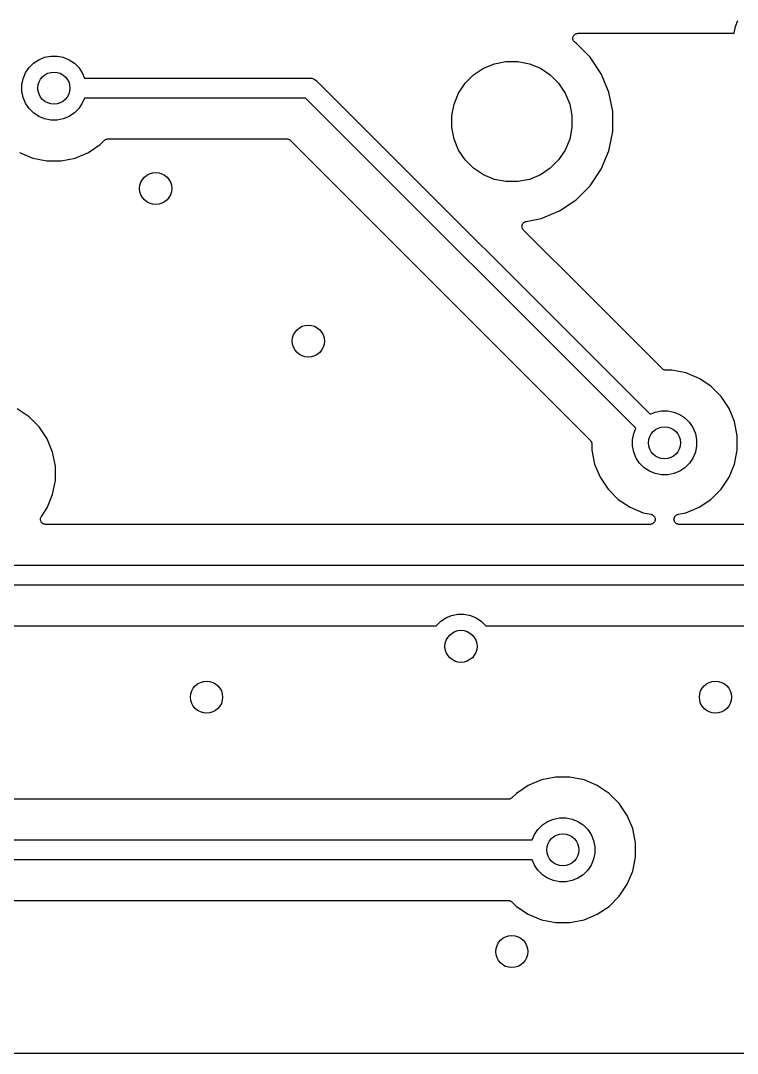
# Model space of a CAD drawing. Extents: x 1 to 139, y -76 to -1.
# Drawn here: x 26.89 to 35.83, y -75.56 to -62.68 of the extents above; entities that cross this region are included whole.
import ezdxf

# ---------------------------------------------------------------- set-up
doc = ezdxf.new("R2010")
doc.units = 0
doc.header["$MEASUREMENT"] = 0
doc.layers.add('BLACK', color=7, linetype='CONTINUOUS')

msp = doc.modelspace()

# ---------------------------------------------------------------- linework, layer by layer
at = {"layer": 'BLACK', "linetype": 'CONTINUOUS'}
for p, q in [((35.795, -62.8256), (35.8104, -62.7483)), ((35.8104, -62.7483), (35.8405, -62.6755)), ((33.7812, -62.8961), (33.7819, -62.8897)), ((33.7812, -62.8962), (33.7812, -62.8961)), ((33.7812, -62.8963), (33.7812, -62.8962)), ((33.7817, -62.9021), (33.7812, -62.8963)), ((33.7819, -62.8897), (33.7825, -62.8839)), ((33.7825, -62.8838), (33.7844, -62.8777)), ((33.7825, -62.8839), (33.7825, -62.8838)), ((33.7825, -62.8839), (33.7825, -62.8839)), ((33.7844, -62.8777), (33.7862, -62.8721)), ((33.7862, -62.8719), (33.7892, -62.8665)), ((33.7862, -62.872), (33.7862, -62.8719)), ((33.7862, -62.8721), (33.7862, -62.872)), ((33.7892, -62.8665), (33.7921, -62.8612)), ((33.7921, -62.8612), (33.7921, -62.8611)), ((33.7921, -62.8611), (33.7922, -62.8611)), ((33.7922, -62.8611), (33.7961, -62.8563)), ((33.7961, -62.8563), (33.8, -62.8516)), ((33.8, -62.8516), (33.8001, -62.8515)), ((33.8, -62.8516), (33.8, -62.8516)), ((33.8001, -62.8515), (33.8049, -62.8476)), ((33.8049, -62.8476), (33.8096, -62.8438)), ((33.8096, -62.8438), (33.8097, -62.8437)), ((33.8096, -62.8438), (33.8096, -62.8438)), ((33.8097, -62.8437), (33.8151, -62.8408)), ((33.8151, -62.8408), (33.8205, -62.838)), ((33.8205, -62.838), (33.8206, -62.838)), ((33.8206, -62.838), (33.8207, -62.8379)), ((33.8207, -62.8379), (33.8265, -62.8362)), ((33.8265, -62.8362), (33.8324, -62.8344)), ((33.8324, -62.8344), (33.8325, -62.8344)), ((33.8325, -62.8344), (33.8385, -62.8338)), ((33.8325, -62.8344), (33.8325, -62.8344)), ((33.8385, -62.8338), (33.8447, -62.8332)), ((33.8447, -62.8332), (35.795, -62.8332)), ((35.795, -62.8332), (35.795, -62.8256)), ((33.7823, -62.9084), (33.7817, -62.9021)), ((33.7823, -62.9085), (33.7823, -62.9084)), ((33.7823, -62.9086), (33.7823, -62.9085)), ((33.784, -62.9144), (33.7823, -62.9086)), ((33.7858, -62.9203), (33.784, -62.9144)), ((33.7858, -62.9204), (33.7858, -62.9203)), ((33.7858, -62.9205), (33.7858, -62.9204)), ((33.7887, -62.9259), (33.7858, -62.9205)), ((33.7915, -62.9313), (33.7887, -62.9259)), ((33.7915, -62.9314), (33.7915, -62.9313)), ((33.7916, -62.9315), (33.7915, -62.9314)), ((33.7955, -62.9363), (33.7916, -62.9315)), ((33.7992, -62.941), (33.7955, -62.9363)), ((33.7993, -62.9411), (33.7992, -62.941)), ((33.8039, -62.9449), (33.7993, -62.9411)), ((33.7993, -62.9411), (33.7993, -62.9411)), ((33.8087, -62.949), (33.8039, -62.9449)), ((33.8088, -62.9491), (33.8087, -62.949)), ((33.8094, -62.9495), (33.8088, -62.9491)), ((33.8088, -62.9491), (33.8088, -62.9491)), ((33.8088, -62.9491), (33.8088, -62.9491)), ((33.8219, -62.9578), (33.8094, -62.9495)), ((33.9972, -63.1331), (33.8219, -62.9578)), ((27.1155, -63.1625), (27.1883, -63.1324)), ((27.1883, -63.1324), (27.2656, -63.117)), ((27.2656, -63.117), (27.3444, -63.117)), ((27.3444, -63.117), (27.4217, -63.1324)), ((27.4217, -63.1324), (27.4945, -63.1625)), ((34.1348, -63.3391), (33.9972, -63.1331)), ((26.9505, -63.3275), (26.9943, -63.262)), ((26.9943, -63.262), (27.05, -63.2063)), ((27.05, -63.2063), (27.1155, -63.1625)), ((27.4945, -63.1625), (27.56, -63.2063)), ((27.56, -63.2063), (27.6157, -63.262)), ((27.6157, -63.262), (27.6595, -63.3275)), ((32.5419, -63.3524), (32.6647, -63.2704)), ((32.6647, -63.2704), (32.8012, -63.2138)), ((32.8012, -63.2138), (32.9461, -63.185)), ((32.9461, -63.185), (33.0939, -63.185)), ((33.0939, -63.185), (33.2388, -63.2138)), ((33.2388, -63.2138), (33.3753, -63.2704)), ((33.3753, -63.2704), (33.4981, -63.3524)), ((26.905, -63.4776), (26.9204, -63.4003)), ((26.9204, -63.4003), (26.9505, -63.3275)), ((27.6595, -63.3275), (27.6862, -63.392)), ((27.6862, -63.392), (30.4909, -63.392)), ((30.4909, -63.392), (30.497, -63.3914)), ((30.497, -63.3914), (30.5031, -63.392)), ((30.5031, -63.392), (30.5031, -63.392)), ((30.5031, -63.392), (30.5215, -63.3938)), ((30.5215, -63.3938), (30.5451, -63.401)), ((30.5451, -63.401), (30.5668, -63.4126)), ((30.5668, -63.4126), (30.5858, -63.4282)), ((32.4374, -63.4569), (32.5419, -63.3524)), ((33.4981, -63.3524), (33.6026, -63.4569)), ((34.2297, -63.5681), (34.1348, -63.3391)), ((26.905, -63.5564), (26.905, -63.4776)), ((30.5858, -63.4282), (30.5897, -63.433)), ((30.5897, -63.433), (34.7439, -67.5871)), ((32.3554, -63.5797), (32.4374, -63.4569)), ((33.6026, -63.4569), (33.6846, -63.5797)), ((26.9204, -63.6337), (26.905, -63.5564)), ((26.9505, -63.7065), (26.9204, -63.6337)), ((27.6862, -63.642), (27.6595, -63.7065)), ((30.4452, -63.642), (27.6862, -63.642)), ((34.5671, -67.7639), (30.4452, -63.642)), ((32.2988, -63.7162), (32.3554, -63.5797)), ((33.6846, -63.5797), (33.7412, -63.7162)), ((34.278, -63.8111), (34.2297, -63.5681)), ((26.9943, -63.772), (26.9505, -63.7065)), ((27.05, -63.8277), (26.9943, -63.772)), ((27.6157, -63.772), (27.56, -63.8277)), ((27.6595, -63.7065), (27.6157, -63.772)), ((32.27, -63.8611), (32.2988, -63.7162)), ((33.7412, -63.7162), (33.77, -63.8611)), ((27.1155, -63.8715), (27.05, -63.8277)), ((27.1883, -63.9016), (27.1155, -63.8715)), ((27.2656, -63.917), (27.1883, -63.9016)), ((27.3444, -63.917), (27.2656, -63.917)), ((27.4217, -63.9016), (27.3444, -63.917)), ((27.4945, -63.8715), (27.4217, -63.9016)), ((27.56, -63.8277), (27.4945, -63.8715)), ((32.27, -64.0089), (32.27, -63.8611)), ((33.77, -63.8611), (33.77, -64.0089)), ((34.278, -64.0589), (34.278, -63.8111)), ((32.2988, -64.1538), (32.27, -64.0089)), ((33.77, -64.0089), (33.7412, -64.1538)), ((34.2297, -64.3019), (34.278, -64.0589)), ((27.8838, -64.2223), (27.9375, -64.1686)), ((27.9375, -64.1686), (27.9377, -64.1684)), ((27.9377, -64.1684), (27.9381, -64.168)), ((27.9377, -64.1684), (27.9377, -64.1684)), ((27.9377, -64.1684), (27.9377, -64.1684)), ((27.9381, -64.168), (27.9428, -64.1643)), ((27.9428, -64.1643), (27.9473, -64.1606)), ((27.9473, -64.1606), (27.9476, -64.1605)), ((27.9476, -64.1605), (27.9478, -64.1602)), ((27.9478, -64.1602), (27.953, -64.1576)), ((27.953, -64.1576), (27.9582, -64.1548)), ((27.9582, -64.1548), (27.9585, -64.1547)), ((27.9585, -64.1547), (27.9588, -64.1545)), ((27.9588, -64.1545), (27.9645, -64.1529)), ((27.9645, -64.1529), (27.9701, -64.1512)), ((27.9701, -64.1512), (27.9704, -64.1512)), ((27.9704, -64.1512), (27.9707, -64.1511)), ((27.9707, -64.1511), (27.9766, -64.1506)), ((27.9766, -64.1506), (27.9824, -64.15)), ((27.9824, -64.15), (30.2085, -64.15)), ((30.2085, -64.15), (30.2087, -64.15)), ((30.2087, -64.15), (30.2087, -64.15)), ((30.2087, -64.15), (30.2087, -64.15)), ((30.2087, -64.15), (30.2094, -64.15)), ((30.2094, -64.15), (30.2152, -64.1507)), ((30.2152, -64.1507), (30.2211, -64.1513)), ((30.2211, -64.1513), (30.2214, -64.1514)), ((30.2214, -64.1514), (30.2217, -64.1514)), ((30.2217, -64.1514), (30.2273, -64.1532)), ((30.2273, -64.1532), (30.2329, -64.1549)), ((30.2329, -64.1549), (30.2332, -64.155)), ((30.2332, -64.155), (30.2335, -64.1551)), ((30.2335, -64.1551), (30.2386, -64.1579)), ((30.2386, -64.1579), (30.2438, -64.1607)), ((30.2438, -64.1607), (30.2441, -64.1609)), ((30.2441, -64.1609), (30.2444, -64.1611)), ((30.2444, -64.1611), (30.2489, -64.1649)), ((30.2489, -64.1649), (30.2534, -64.1686)), ((30.2534, -64.1686), (33.9984, -67.9136)), ((32.3554, -64.2903), (32.2988, -64.1538)), ((33.7412, -64.1538), (33.6846, -64.2903)), ((27.7351, -64.3217), (27.8838, -64.2223)), ((32.4374, -64.4131), (32.3554, -64.2903)), ((33.6846, -64.2903), (33.6026, -64.4131)), ((34.1348, -64.5309), (34.2297, -64.3019)), ((26.8749, -64.3217), (27.0401, -64.3901)), ((27.0401, -64.3901), (27.2156, -64.425)), ((27.2156, -64.425), (27.3944, -64.425)), ((27.3944, -64.425), (27.5699, -64.3901)), ((27.5699, -64.3901), (27.7351, -64.3217)), ((32.5419, -64.5176), (32.4374, -64.4131)), ((33.6026, -64.4131), (33.4981, -64.5176)), ((32.6647, -64.5996), (32.5419, -64.5176)), ((33.4981, -64.5176), (33.3753, -64.5996)), ((33.9972, -64.7369), (34.1348, -64.5309)), ((32.8012, -64.6562), (32.6647, -64.5996)), ((32.9461, -64.685), (32.8012, -64.6562)), ((33.0939, -64.685), (32.9461, -64.685)), ((33.2388, -64.6562), (33.0939, -64.685)), ((33.3753, -64.5996), (33.2388, -64.6562)), ((33.8219, -64.9122), (33.9972, -64.7369)), ((33.6159, -65.0498), (33.8219, -64.9122)), ((33.3869, -65.1447), (33.6159, -65.0498)), ((33.1493, -65.2259), (33.1511, -65.2201)), ((33.1511, -65.2201), (33.1512, -65.22)), ((33.1512, -65.2199), (33.1541, -65.2146)), ((33.1512, -65.22), (33.1512, -65.2199)), ((33.1541, -65.2146), (33.157, -65.2092)), ((33.157, -65.2092), (33.1571, -65.2091)), ((33.1571, -65.209), (33.1611, -65.2043)), ((33.1571, -65.2091), (33.1571, -65.209)), ((33.1611, -65.2043), (33.1649, -65.1996)), ((33.1649, -65.1996), (33.165, -65.1996)), ((33.165, -65.1996), (33.1651, -65.1994)), ((33.1651, -65.1994), (33.1698, -65.1956)), ((33.1698, -65.1956), (33.1745, -65.1918)), ((33.1745, -65.1918), (33.1746, -65.1917)), ((33.1746, -65.1917), (33.1747, -65.1916)), ((33.1747, -65.1916), (33.18, -65.1889)), ((33.18, -65.1889), (33.1854, -65.186)), ((33.1854, -65.186), (33.1856, -65.1859)), ((33.1856, -65.1859), (33.1857, -65.1859)), ((33.1857, -65.1859), (33.1914, -65.1842)), ((33.1914, -65.1842), (33.1973, -65.1824)), ((33.1973, -65.1824), (33.3869, -65.1447)), ((33.1462, -65.244), (33.1468, -65.2379)), ((33.1462, -65.2441), (33.1462, -65.244)), ((33.1462, -65.2443), (33.1462, -65.2441)), ((33.1467, -65.2502), (33.1462, -65.2443)), ((33.1472, -65.2563), (33.1467, -65.2502)), ((33.1468, -65.2379), (33.1474, -65.2319)), ((33.1473, -65.2565), (33.1472, -65.2563)), ((33.1473, -65.2566), (33.1473, -65.2565)), ((33.149, -65.2623), (33.1473, -65.2566)), ((33.1474, -65.2319), (33.1475, -65.2318)), ((33.1475, -65.2317), (33.1493, -65.2259)), ((33.1475, -65.2318), (33.1475, -65.2317)), ((33.1507, -65.2682), (33.149, -65.2623)), ((33.1508, -65.2684), (33.1507, -65.2682)), ((33.1508, -65.2685), (33.1508, -65.2684)), ((33.1536, -65.2738), (33.1508, -65.2685)), ((33.1564, -65.2792), (33.1536, -65.2738)), ((33.1565, -65.2794), (33.1564, -65.2792)), ((33.1566, -65.2795), (33.1565, -65.2794)), ((33.1604, -65.2843), (33.1566, -65.2795)), ((33.1641, -65.2889), (33.1604, -65.2843)), ((33.1643, -65.2891), (33.1641, -65.2889)), ((33.1648, -65.2896), (33.1643, -65.2891)), ((33.1643, -65.2891), (33.1643, -65.2891)), ((33.1643, -65.2891), (33.1643, -65.2891)), ((33.9619, -66.0867), (33.1648, -65.2896)), ((34.8936, -67.0184), (33.9619, -66.0867)), ((33.9619, -66.0867), (33.9619, -66.0867)), ((34.8981, -67.0221), (34.8936, -67.0184)), ((34.9026, -67.0259), (34.8981, -67.0221)), ((34.9029, -67.0261), (34.9026, -67.0259)), ((34.9032, -67.0263), (34.9029, -67.0261)), ((34.9084, -67.0291), (34.9032, -67.0263)), ((34.9135, -67.0319), (34.9084, -67.0291)), ((34.9138, -67.032), (34.9135, -67.0319)), ((34.9141, -67.0321), (34.9138, -67.032)), ((34.9197, -67.0338), (34.9141, -67.0321)), ((34.9253, -67.0356), (34.9197, -67.0338)), ((34.9256, -67.0356), (34.9253, -67.0356)), ((34.9259, -67.0357), (34.9256, -67.0356)), ((34.9318, -67.0363), (34.9259, -67.0357)), ((34.9376, -67.037), (34.9318, -67.0363)), ((34.9383, -67.037), (34.9376, -67.037)), ((34.9385, -67.037), (34.9383, -67.037)), ((34.9383, -67.037), (34.9383, -67.037)), ((34.9383, -67.037), (34.9383, -67.037)), ((35.0144, -67.037), (34.9385, -67.037)), ((35.1899, -67.0719), (35.0144, -67.037)), ((35.3551, -67.1403), (35.1899, -67.0719)), ((35.5038, -67.2397), (35.3551, -67.1403)), ((35.6303, -67.3662), (35.5038, -67.2397)), ((35.7297, -67.5149), (35.6303, -67.3662)), ((26.9948, -67.6207), (26.8461, -67.5213)), ((35.7981, -67.6801), (35.7297, -67.5149)), ((27.1213, -67.7472), (26.9948, -67.6207)), ((34.7439, -67.5871), (34.8083, -67.5604)), ((34.8083, -67.5604), (34.8856, -67.545)), ((34.8856, -67.545), (34.9644, -67.545)), ((34.9644, -67.545), (35.0417, -67.5604)), ((35.0417, -67.5604), (35.1145, -67.5905)), ((35.1145, -67.5905), (35.18, -67.6343)), ((35.18, -67.6343), (35.2357, -67.69)), ((27.2207, -67.8959), (27.1213, -67.7472)), ((34.5404, -67.8283), (34.5671, -67.7639)), ((35.2357, -67.69), (35.2795, -67.7555)), ((35.2795, -67.7555), (35.3096, -67.8283)), ((35.833, -67.8556), (35.7981, -67.6801)), ((27.2891, -68.0611), (27.2207, -67.8959)), ((33.9984, -67.9136), (33.9985, -67.9137)), ((33.9985, -67.9137), (33.9986, -67.9138)), ((33.9986, -67.9138), (33.9986, -67.9138)), ((33.9986, -67.9138), (33.999, -67.9142)), ((33.999, -67.9142), (34.0027, -67.9188)), ((34.0027, -67.9188), (34.0064, -67.9234)), ((34.0064, -67.9234), (34.0065, -67.9237)), ((34.0065, -67.9237), (34.0068, -67.9239)), ((34.0068, -67.9239), (34.0095, -67.9291)), ((34.525, -67.9056), (34.5404, -67.8283)), ((34.525, -67.9844), (34.525, -67.9056)), ((35.3096, -67.8283), (35.325, -67.9056)), ((35.325, -67.9056), (35.325, -67.9844)), ((35.833, -68.0344), (35.833, -67.8556)), ((34.0095, -67.9291), (34.0122, -67.9343)), ((34.0122, -67.9343), (34.0123, -67.9346)), ((34.0123, -67.9346), (34.0125, -67.9349)), ((34.0125, -67.9349), (34.0141, -67.9405)), ((34.0141, -67.9405), (34.0158, -67.9462)), ((34.0158, -67.9462), (34.0158, -67.9465)), ((34.0158, -67.9465), (34.0159, -67.9468)), ((34.0159, -67.9468), (34.0164, -67.9526)), ((34.0164, -67.9526), (34.017, -67.9585)), ((34.017, -67.9585), (34.017, -68.0344)), ((34.017, -68.0344), (34.0519, -68.2099)), ((34.5404, -68.0617), (34.525, -67.9844)), ((35.325, -67.9844), (35.3096, -68.0617)), ((35.7981, -68.2099), (35.833, -68.0344)), ((27.324, -68.2366), (27.2891, -68.0611)), ((34.5705, -68.1345), (34.5404, -68.0617)), ((34.6143, -68.2), (34.5705, -68.1345)), ((35.2795, -68.1345), (35.2357, -68.2)), ((35.3096, -68.0617), (35.2795, -68.1345)), ((27.324, -68.4154), (27.324, -68.2366)), ((34.0519, -68.2099), (34.1203, -68.3751)), ((34.67, -68.2557), (34.6143, -68.2)), ((34.7355, -68.2995), (34.67, -68.2557)), ((34.8083, -68.3296), (34.7355, -68.2995)), ((35.1145, -68.2995), (35.0417, -68.3296)), ((35.18, -68.2557), (35.1145, -68.2995)), ((35.2357, -68.2), (35.18, -68.2557)), ((35.7297, -68.3751), (35.7981, -68.2099)), ((27.2891, -68.5909), (27.324, -68.4154)), ((34.1203, -68.3751), (34.2197, -68.5238)), ((34.8856, -68.345), (34.8083, -68.3296)), ((34.9644, -68.345), (34.8856, -68.345)), ((35.0417, -68.3296), (34.9644, -68.345)), ((35.6303, -68.5238), (35.7297, -68.3751)), ((34.2197, -68.5238), (34.3462, -68.6503)), ((35.5038, -68.6503), (35.6303, -68.5238)), ((27.2207, -68.7561), (27.2891, -68.5909)), ((34.3462, -68.6503), (34.4949, -68.7497)), ((35.3551, -68.7497), (35.5038, -68.6503)), ((27.1484, -68.8642), (27.2207, -68.7561)), ((34.4949, -68.7497), (34.6601, -68.8181)), ((34.6601, -68.8181), (34.7562, -68.8372)), ((35.0938, -68.8372), (35.1899, -68.8181)), ((35.1899, -68.8181), (35.3551, -68.7497)), ((27.1377, -68.8991), (27.1384, -68.893)), ((27.1377, -68.8992), (27.1377, -68.8991)), ((27.1377, -68.8993), (27.1377, -68.8992)), ((27.1383, -68.9053), (27.1377, -68.8993)), ((27.1388, -68.9114), (27.1383, -68.9053)), ((27.1384, -68.893), (27.139, -68.887)), ((27.1389, -68.9115), (27.1388, -68.9114)), ((27.1389, -68.9117), (27.1389, -68.9115)), ((27.1406, -68.9175), (27.1389, -68.9117)), ((27.139, -68.8867), (27.1408, -68.881)), ((27.139, -68.8869), (27.139, -68.8867)), ((27.139, -68.887), (27.139, -68.8869)), ((27.1423, -68.9233), (27.1406, -68.9175)), ((27.1408, -68.881), (27.1426, -68.8751)), ((27.1424, -68.9234), (27.1423, -68.9233)), ((27.1424, -68.9235), (27.1424, -68.9234)), ((27.1452, -68.9289), (27.1424, -68.9235)), ((27.1426, -68.875), (27.1427, -68.8749)), ((27.1426, -68.8751), (27.1426, -68.875)), ((27.1427, -68.8749), (27.1455, -68.8697)), ((27.1481, -68.9343), (27.1452, -68.9289)), ((27.1455, -68.8697), (27.1484, -68.8642)), ((27.1482, -68.9344), (27.1481, -68.9343)), ((27.1482, -68.9345), (27.1482, -68.9344)), ((27.152, -68.9391), (27.1482, -68.9345)), ((27.1558, -68.9439), (27.152, -68.9391)), ((27.156, -68.944), (27.1558, -68.9439)), ((27.156, -68.9441), (27.156, -68.944)), ((27.1606, -68.9479), (27.156, -68.9441)), ((27.1653, -68.9519), (27.1606, -68.9479)), ((27.1655, -68.952), (27.1653, -68.9519)), ((27.1656, -68.9521), (27.1655, -68.952)), ((27.1709, -68.955), (27.1656, -68.9521)), ((27.1762, -68.9579), (27.1709, -68.955)), ((27.1763, -68.9579), (27.1762, -68.9579)), ((27.1765, -68.958), (27.1763, -68.9579)), ((27.1824, -68.9598), (27.1765, -68.958)), ((34.7562, -68.8372), (34.7571, -68.8374)), ((34.7571, -68.8374), (34.7633, -68.8394)), ((34.768, -68.9582), (34.7625, -68.9599)), ((34.7633, -68.8394), (34.7689, -68.8411)), ((34.7737, -68.9552), (34.768, -68.9582)), ((34.768, -68.9582), (34.768, -68.9582)), ((34.768, -68.9582), (34.768, -68.9582)), ((34.7689, -68.8411), (34.7689, -68.8411)), ((34.7689, -68.8411), (34.7689, -68.8412)), ((34.7689, -68.8412), (34.774, -68.844)), ((34.7789, -68.9524), (34.7737, -68.9552)), ((34.774, -68.844), (34.7797, -68.8471)), ((34.779, -68.9524), (34.7789, -68.9524)), ((34.7835, -68.9487), (34.779, -68.9524)), ((34.779, -68.9524), (34.779, -68.9524)), ((34.7797, -68.8471), (34.7797, -68.8471)), ((34.7797, -68.8471), (34.7798, -68.8471)), ((34.7798, -68.8471), (34.784, -68.8507)), ((34.7886, -68.9446), (34.7835, -68.9487)), ((34.784, -68.8507), (34.7892, -68.8551)), ((34.793, -68.9392), (34.7886, -68.9446)), ((34.7886, -68.9446), (34.7886, -68.9446)), ((34.7886, -68.9446), (34.7886, -68.9446)), ((34.7892, -68.8551), (34.7892, -68.8551)), ((34.7892, -68.8551), (34.7893, -68.8551)), ((34.7893, -68.8551), (34.7931, -68.8599)), ((34.7965, -68.9351), (34.793, -68.9392)), ((34.7931, -68.8599), (34.797, -68.8647)), ((34.7995, -68.9295), (34.7965, -68.935)), ((34.7965, -68.935), (34.7965, -68.935)), ((34.7965, -68.935), (34.7965, -68.9351)), ((34.797, -68.8647), (34.797, -68.8648)), ((34.797, -68.8648), (34.797, -68.8648)), ((34.797, -68.8648), (34.7998, -68.8702)), ((34.8024, -68.9242), (34.7995, -68.9295)), ((34.7998, -68.8702), (34.8027, -68.8757)), ((34.8043, -68.9178), (34.8024, -68.9241)), ((34.8024, -68.9241), (34.8024, -68.9241)), ((34.8024, -68.9241), (34.8024, -68.9242)), ((34.8027, -68.8757), (34.8027, -68.8757)), ((34.8027, -68.8757), (34.8027, -68.8758)), ((34.8027, -68.8758), (34.8046, -68.8821)), ((34.806, -68.9123), (34.8043, -68.9178)), ((34.8046, -68.8821), (34.8062, -68.8876)), ((34.8061, -68.9123), (34.806, -68.9123)), ((34.806, -68.9123), (34.806, -68.9123)), ((34.8067, -68.9059), (34.8061, -68.9123)), ((34.8062, -68.8876), (34.8062, -68.8876)), ((34.8062, -68.8876), (34.8062, -68.8877)), ((34.8062, -68.8877), (34.8068, -68.894)), ((34.8073, -68.9), (34.8067, -68.9059)), ((34.8068, -68.894), (34.8073, -68.8999)), ((34.8073, -68.8999), (34.8073, -68.9)), ((34.8073, -68.9), (34.8073, -68.9)), ((35.0427, -68.8991), (35.0433, -68.8933)), ((35.0432, -68.9052), (35.0427, -68.8991)), ((35.0427, -68.8991), (35.0427, -68.8991)), ((35.0427, -68.8991), (35.0427, -68.8991)), ((35.0438, -68.9114), (35.0432, -68.9052)), ((35.0433, -68.8933), (35.0439, -68.8868)), ((35.0438, -68.9115), (35.0438, -68.9114)), ((35.0438, -68.9114), (35.0438, -68.9114)), ((35.0453, -68.9165), (35.0438, -68.9115)), ((35.0439, -68.8867), (35.0457, -68.881)), ((35.0439, -68.8868), (35.0439, -68.8867)), ((35.0439, -68.8868), (35.0439, -68.8868)), ((35.0473, -68.9233), (35.0453, -68.9165)), ((35.0457, -68.881), (35.0476, -68.8749)), ((35.05, -68.9285), (35.0473, -68.9233)), ((35.0473, -68.9233), (35.0473, -68.9233)), ((35.0473, -68.9233), (35.0473, -68.9233)), ((35.0476, -68.8749), (35.0506, -68.8694)), ((35.0476, -68.8749), (35.0476, -68.8749)), ((35.0476, -68.8749), (35.0476, -68.8749)), ((35.053, -68.9343), (35.05, -68.9285)), ((35.0506, -68.8694), (35.0535, -68.864)), ((35.057, -68.9392), (35.053, -68.9343)), ((35.053, -68.9343), (35.053, -68.9343)), ((35.053, -68.9343), (35.053, -68.9343)), ((35.0535, -68.864), (35.0581, -68.8584)), ((35.0535, -68.864), (35.0535, -68.864)), ((35.0535, -68.864), (35.0535, -68.864)), ((35.0608, -68.9439), (35.057, -68.9392)), ((35.0581, -68.8584), (35.0614, -68.8545)), ((35.0608, -68.944), (35.0608, -68.9439)), ((35.0608, -68.9439), (35.0608, -68.9439)), ((35.0657, -68.948), (35.0608, -68.944)), ((35.0614, -68.8544), (35.0665, -68.8503)), ((35.0614, -68.8545), (35.0614, -68.8544)), ((35.0614, -68.8545), (35.0614, -68.8545)), ((35.0703, -68.9519), (35.0657, -68.948)), ((35.0665, -68.8503), (35.071, -68.8466)), ((35.0756, -68.9548), (35.0703, -68.9519)), ((35.0703, -68.9519), (35.0703, -68.9519)), ((35.0703, -68.9519), (35.0703, -68.9519)), ((35.071, -68.8466), (35.0764, -68.8438)), ((35.071, -68.8466), (35.071, -68.8466)), ((35.071, -68.8466), (35.071, -68.8466)), ((35.0811, -68.9579), (35.0756, -68.9548)), ((35.0764, -68.8438), (35.0819, -68.8408)), ((35.0812, -68.9579), (35.0811, -68.9579)), ((35.0875, -68.9599), (35.0812, -68.9579)), ((35.0812, -68.9579), (35.0812, -68.9579)), ((35.0819, -68.8408), (35.0819, -68.8408)), ((35.0819, -68.8408), (35.082, -68.8408)), ((35.082, -68.8408), (35.088, -68.839)), ((35.088, -68.839), (35.0938, -68.8372)), ((35.0938, -68.8372), (35.0938, -68.8372)), ((35.0938, -68.8372), (35.0938, -68.8372)), ((35.0938, -68.8372), (35.0938, -68.8372)), ((27.188, -68.9616), (27.1824, -68.9598)), ((27.1881, -68.9616), (27.188, -68.9616)), ((27.1883, -68.9617), (27.1881, -68.9616)), ((27.1944, -68.9623), (27.1883, -68.9617)), ((27.2003, -68.963), (27.1944, -68.9623)), ((27.2006, -68.963), (27.2003, -68.963)), ((27.2006, -68.963), (27.2006, -68.963)), ((27.2006, -68.963), (27.2006, -68.963)), ((27.2012, -68.963), (27.2006, -68.963)), ((34.7439, -68.963), (27.2012, -68.963)), ((34.7498, -68.9624), (34.7439, -68.963)), ((34.7561, -68.9618), (34.7498, -68.9624)), ((34.7562, -68.9618), (34.7561, -68.9618)), ((34.7625, -68.9599), (34.7562, -68.9618)), ((34.7562, -68.9618), (34.7562, -68.9618)), ((35.0929, -68.9616), (35.0875, -68.9599)), ((35.093, -68.9616), (35.0929, -68.9616)), ((35.099, -68.9623), (35.093, -68.9616)), ((35.093, -68.9616), (35.093, -68.9616)), ((35.1053, -68.963), (35.099, -68.9623)), ((35.1061, -68.963), (35.1053, -68.963)), ((47.3917, -68.963), (35.1061, -68.963)), ((26.4678, -69.471), (47.8805, -69.471)), ((47.9999, -69.721), (26.4221, -69.721)), ((32.1955, -70.1305), (32.2683, -70.1004)), ((32.2683, -70.1004), (32.3456, -70.085)), ((32.3456, -70.085), (32.4244, -70.085)), ((32.4244, -70.085), (32.5017, -70.1004)), ((32.5017, -70.1004), (32.5745, -70.1305)), ((26.4502, -70.229), (32.0753, -70.229)), ((32.0753, -70.229), (32.13, -70.1743)), ((32.13, -70.1743), (32.1955, -70.1305)), ((32.5745, -70.1305), (32.64, -70.1743)), ((32.64, -70.1743), (32.6947, -70.229)), ((32.6947, -70.229), (37.1553, -70.229)), ((33.3901, -72.1519), (33.2249, -72.2203)), ((33.5656, -72.117), (33.3901, -72.1519)), ((33.7444, -72.117), (33.5656, -72.117)), ((33.9199, -72.1519), (33.7444, -72.117)), ((34.0851, -72.2203), (33.9199, -72.1519)), ((33.2249, -72.2203), (33.0762, -72.3197)), ((34.2338, -72.3197), (34.0851, -72.2203)), ((32.9776, -72.392), (26.3235, -72.392)), ((32.9834, -72.3914), (32.9776, -72.392)), ((32.9893, -72.3909), (32.9834, -72.3914)), ((32.9896, -72.3908), (32.9893, -72.3909)), ((32.9899, -72.3908), (32.9896, -72.3908)), ((32.9956, -72.3891), (32.9899, -72.3908)), ((33.0012, -72.3875), (32.9956, -72.3891)), ((33.0015, -72.3873), (33.0012, -72.3875)), ((33.0018, -72.3872), (33.0015, -72.3873)), ((33.007, -72.3845), (33.0018, -72.3872)), ((33.0122, -72.3818), (33.007, -72.3845)), ((33.0124, -72.3815), (33.0122, -72.3818)), ((33.0127, -72.3814), (33.0124, -72.3815)), ((33.0173, -72.3777), (33.0127, -72.3814)), ((33.0219, -72.374), (33.0173, -72.3777)), ((33.0223, -72.3736), (33.0219, -72.374)), ((33.0225, -72.3734), (33.0223, -72.3735)), ((33.0223, -72.3735), (33.0223, -72.3736)), ((33.0223, -72.3736), (33.0223, -72.3736)), ((33.0762, -72.3197), (33.0225, -72.3734)), ((34.3603, -72.4462), (34.2338, -72.3197)), ((34.4597, -72.5949), (34.3603, -72.4462)), ((33.4, -72.7143), (33.4655, -72.6705)), ((33.4655, -72.6705), (33.5383, -72.6404)), ((33.5383, -72.6404), (33.6156, -72.625)), ((33.6156, -72.625), (33.6944, -72.625)), ((33.6944, -72.625), (33.7717, -72.6404)), ((33.7717, -72.6404), (33.8445, -72.6705)), ((33.8445, -72.6705), (33.91, -72.7143)), ((34.5281, -72.7601), (34.4597, -72.5949)), ((33.3005, -72.8355), (33.3443, -72.77)), ((33.3443, -72.77), (33.4, -72.7143)), ((33.91, -72.7143), (33.9657, -72.77)), ((33.9657, -72.77), (34.0095, -72.8355)), ((34.563, -72.9356), (34.5281, -72.7601)), ((26.0868, -72.9), (33.2738, -72.9)), ((33.2738, -72.9), (33.3005, -72.8355)), ((34.0095, -72.8355), (34.0396, -72.9083)), ((34.0396, -72.9083), (34.055, -72.9856)), ((34.563, -73.1144), (34.563, -72.9356)), ((34.055, -73.0644), (34.0396, -73.1417)), ((34.055, -72.9856), (34.055, -73.0644)), ((33.2738, -73.15), (26.0411, -73.15)), ((33.3005, -73.2145), (33.2738, -73.15)), ((34.0396, -73.1417), (34.0095, -73.2145)), ((34.5281, -73.2899), (34.563, -73.1144)), ((33.3443, -73.28), (33.3005, -73.2145)), ((33.4, -73.3357), (33.3443, -73.28)), ((33.4655, -73.3795), (33.4, -73.3357)), ((33.91, -73.3357), (33.8445, -73.3795)), ((33.9657, -73.28), (33.91, -73.3357)), ((34.0095, -73.2145), (33.9657, -73.28)), ((34.4597, -73.4551), (34.5281, -73.2899)), ((33.5383, -73.4096), (33.4655, -73.3795)), ((33.6156, -73.425), (33.5383, -73.4096)), ((33.6944, -73.425), (33.6156, -73.425)), ((33.7717, -73.4096), (33.6944, -73.425)), ((33.8445, -73.3795), (33.7717, -73.4096)), ((34.3603, -73.6038), (34.4597, -73.4551)), ((26.0692, -73.658), (32.9776, -73.658)), ((32.9776, -73.658), (32.9778, -73.658)), ((32.9778, -73.658), (32.9778, -73.658)), ((32.9778, -73.658), (32.9778, -73.658)), ((32.9778, -73.658), (32.9785, -73.658)), ((32.9785, -73.658), (32.9843, -73.6587)), ((32.9843, -73.6587), (32.9901, -73.6593)), ((32.9901, -73.6593), (32.9905, -73.6594)), ((32.9905, -73.6594), (32.9908, -73.6594)), ((32.9908, -73.6594), (32.9964, -73.6612)), ((32.9964, -73.6612), (33.002, -73.6629)), ((33.002, -73.6629), (33.0023, -73.663)), ((33.0023, -73.663), (33.0026, -73.6631)), ((33.0026, -73.6631), (33.0077, -73.6659)), ((33.0077, -73.6659), (33.0129, -73.6687)), ((33.0129, -73.6687), (33.0132, -73.6689)), ((33.0132, -73.6689), (33.0135, -73.6691)), ((33.0135, -73.6691), (33.018, -73.6729)), ((33.018, -73.6729), (33.0225, -73.6766)), ((33.0225, -73.6766), (33.0762, -73.7303)), ((34.2338, -73.7303), (34.3603, -73.6038)), ((33.0762, -73.7303), (33.2249, -73.8297)), ((33.2249, -73.8297), (33.3901, -73.8981)), ((33.9199, -73.8981), (34.0851, -73.8297)), ((34.0851, -73.8297), (34.2338, -73.7303)), ((33.3901, -73.8981), (33.5656, -73.933)), ((33.5656, -73.933), (33.7444, -73.933)), ((33.7444, -73.933), (33.9199, -73.8981)), ((133.538, -75.565), (6.16231, -75.565))]:
    msp.add_line(p, q, dxfattribs=at)
at = {"layer": 'BLACK'}
for centre in [(27.305, -63.517), (28.575, -64.77), (30.48, -66.675), (34.925, -67.945), (32.385, -70.485), (29.21, -71.12), (35.56, -71.12), (33.655, -73.025), (33.02, -74.295)]:
    msp.add_circle(centre, 0.2, dxfattribs=at)

doc.saveas('drawing.dxf')
